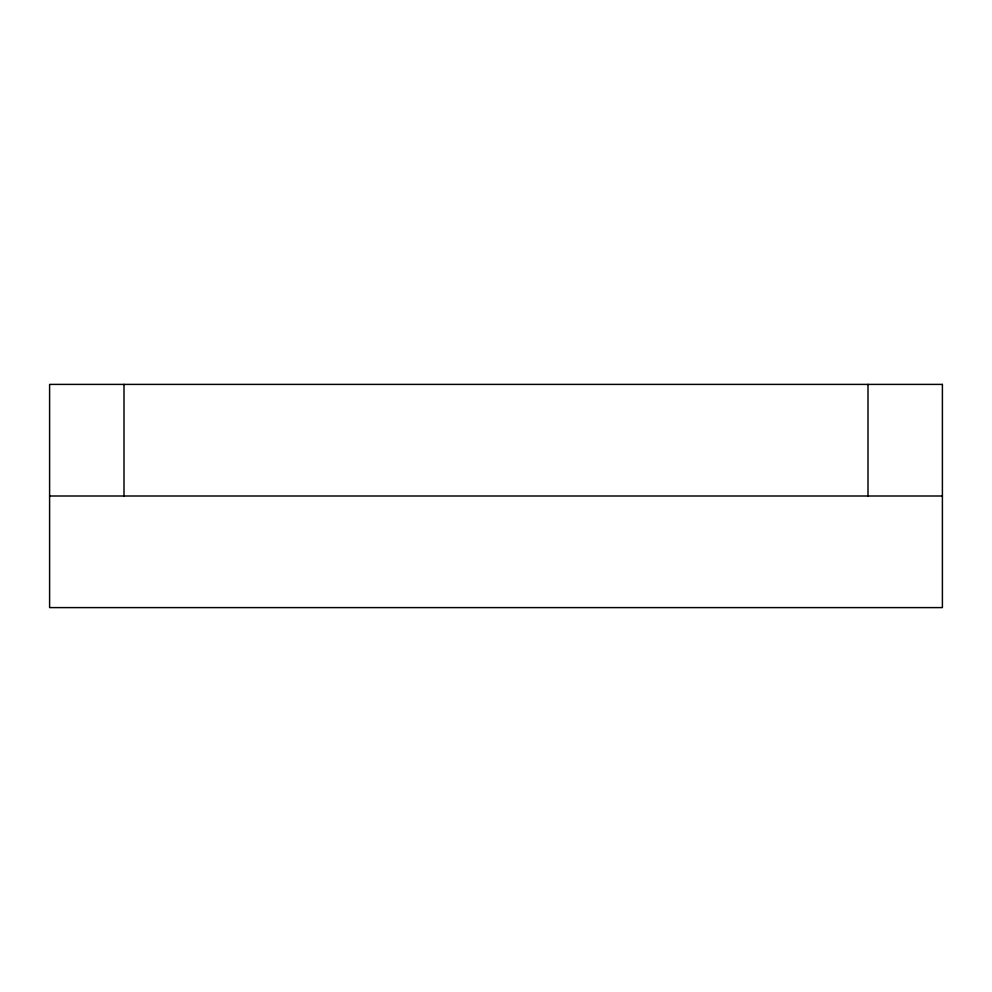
<?xml version="1.0" encoding="UTF-8"?>
<svg xmlns="http://www.w3.org/2000/svg" width="992" height="992" viewBox="0 0 992 992"><rect width="100%" height="100%" fill="white"/><g stroke="black" fill="none" stroke-linecap="round" stroke-linejoin="round"><path stroke-width="1.49" d="M49.6 496L942.4 496M868 384.4L868 496M124 384.4L124 496M942.4 384.4L49.6 384.4L49.6 607.6L942.4 607.6L942.4 384.4"/></g></svg>
